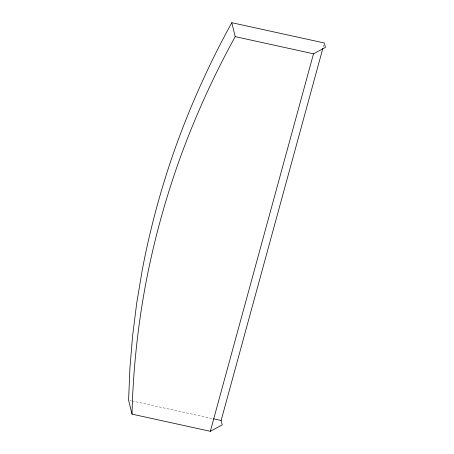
<?xml version="1.0" encoding="UTF-8"?>
<svg xmlns="http://www.w3.org/2000/svg" width="454" height="454" viewBox="0 0 454 454"><rect width="100%" height="100%" fill="white"/><g stroke="black" fill="none" stroke-linecap="round" stroke-linejoin="round"><path stroke-width="0.34" stroke-dasharray="2.27 1.7" d="M323.197 47.085L323.759 45.037M129.975 400.502L131.354 400.803M132.046 400.956L212.841 418.662"/><path stroke-width="0.68" d="M322.828 48.453L221.126 420.478L222.216 424.904L210.316 431.3L132.018 414.139C133.045 370.702 137.658 327.391 145.558 284.669A895.515 841.506 -13.8 0 1 180.437 157.067C195.583 115.594 213.879 75.302 235.206 36.638L231.784 22.7L324.321 42.982L325.41 47.409L313.51 53.805L235.206 36.638M210.316 431.3L313.51 53.805M231.784 22.7C210.457 61.358 192.156 101.656 177.015 143.129A895.515 841.506 -13.8 0 0 142.13 270.732L136.711 303.136L132.636 335.568L129.929 367.95L128.59 400.195L132.018 414.139M213.533 418.815L221.126 420.478"/></g></svg>
